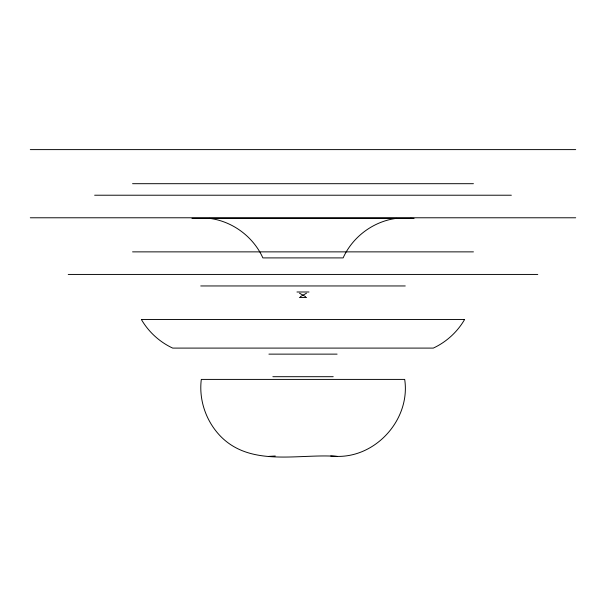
<?xml version="1.0" encoding="UTF-8"?>
<svg xmlns="http://www.w3.org/2000/svg" width="606" height="606" viewBox="0 0 606 606"><rect width="100%" height="100%" fill="white"/><g stroke="black" fill="none" stroke-linecap="round" stroke-linejoin="round"><path stroke-width="0.91" d="M300.341 296.705L306.5 293.206M396.385 218.365C373.372 221.364 352.669 236.764 343.125 257.906L262.875 257.906C253.331 236.764 232.628 221.364 209.615 218.365M337.087 456.394C376.78 457.219 410.641 418.648 404.694 379.409L201.306 379.409C198.7 400.142 206.154 421.488 220.705 436.426C251.285 467.468 298.841 453.432 337.087 456.394L330.724 456.007M268.912 456.394L275.275 456.007M30.3 149.606L575.7 149.606M132.562 183.694L473.43 183.694M94.634 195.215L511.35 195.215M30.3 217.781L575.7 217.781M410.36 218.349L412.103 218.349M411.004 218.349L191.958 218.349M411.58 218.349L414.065 218.349M132.562 251.869L473.437 251.869M68.228 274.435L537.772 274.435M200.737 285.956L405.262 285.956M296.97 291.994L308.999 291.994M299.379 297.478L306.621 297.478M463.772 319.476L464.62 319.476C457.394 331.944 446.38 342.011 433.313 348.094L172.687 348.094C159.613 342.011 148.606 331.944 141.372 319.476L141.539 319.476M141.41 319.476L463.954 319.476M268.912 354.131L337.087 354.131M333.209 376.697L272.859 376.697M299.5 293.206L305.659 296.705"/></g></svg>
